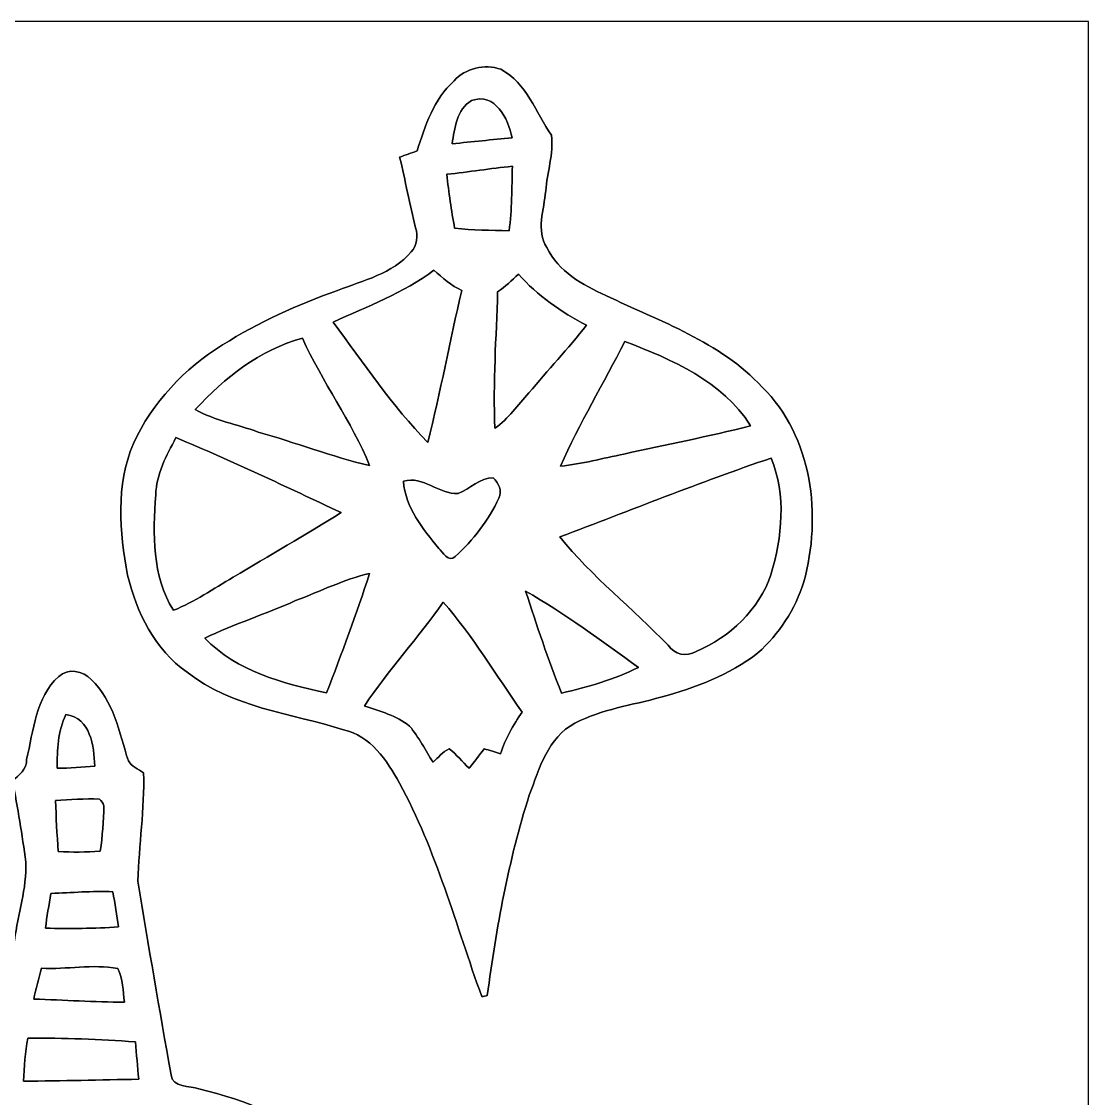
# Model space of a CAD drawing. Header units: centimetres. Extents: x -16.8 to 16.8, y -16.7 to 16.7.
# Drawn here: x 2.34 to 16.77, y 2.1 to 16.67 of the extents above; entities that cross this region are included whole.
import ezdxf

# ---------------------------------------------------------------- set-up
doc = ezdxf.new("R2010")
doc.units = ezdxf.units.CM
doc.header["$MEASUREMENT"] = 0
doc.layers.add('Layer 1', color=7, linetype='Continuous')

msp = doc.modelspace()

# ---------------------------------------------------------------- linework, layer by layer
at = {"layer": 'Layer 1', "color": 7}
for points, knots in [([(-16.77458, 16.66875), (-16.77458, 16.66875), (16.77458, 16.66875), (16.77458, 16.66875), (16.77458, 16.66875), (16.77458, 16.66875), (16.77458, -16.66875), (16.77458, -16.66875), (16.77458, -16.66875), (16.77458, -16.66875), (-16.77458, -16.66875), (-16.77458, -16.66875), (-16.77458, -16.66875), (-16.77458, -16.66875), (-16.77458, 16.66875), (-16.77458, 16.66875), (-16.77458, 16.66875), (-16.77458, 16.66875), (-16.77458, 16.66875), (-16.77458, 16.66875)], [0, 0, 0, 0, 0.16666667, 0.16666667, 0.16666667, 0.16666667, 0.33333333, 0.33333333, 0.33333333, 0.33333333, 0.5, 0.5, 0.5, 0.5, 0.66666667, 0.66666667, 0.66666667, 0.66666667, 1, 1, 1, 1]), ([(8.19291, 15.86653), (7.91951, 15.61924), (7.80344, 15.25799), (7.69302, 14.91862), (7.69302, 14.91862), (7.614, 14.89075), (7.53569, 14.86253), (7.45737, 14.8336), (7.45737, 14.8336), (7.53463, 14.5161), (7.59495, 14.19507), (7.67397, 13.87792), (7.67397, 13.87792), (7.70396, 13.76821), (7.69973, 13.63804), (7.61436, 13.55266), (7.61436, 13.55266), (7.3593, 13.25704), (6.9663, 13.16531), (6.61846, 13.03055), (6.61846, 13.03055), (6.07695, 12.83794), (5.55025, 12.60087), (5.06377, 12.29395), (5.06377, 12.29395), (4.54589, 11.97645), (4.10986, 11.51326), (3.85657, 10.95869), (3.85657, 10.95869), (3.61421, 10.39566), (3.66995, 9.76489), (3.77684, 9.17716), (3.77684, 9.17716), (3.90172, 8.67375), (4.14549, 8.16892), (4.58294, 7.86589), (4.58294, 7.86589), (5.18866, 7.38399), (5.98382, 7.31344), (6.69713, 7.08766), (6.69713, 7.08766), (7.06367, 7.00864), (7.28557, 6.66997), (7.45666, 6.36446), (7.45666, 6.36446), (7.95373, 5.455), (8.21796, 4.44571), (8.56862, 3.47592), (8.56862, 3.47592), (8.58732, 3.48015), (8.62471, 3.48862), (8.64306, 3.49285), (8.64306, 3.49285), (8.76476, 4.40761), (8.93022, 5.32165), (9.21103, 6.20219), (9.21103, 6.20219), (9.34685, 6.56061), (9.46221, 6.98394), (9.82909, 7.17621), (9.82909, 7.17621), (10.18999, 7.36529), (10.60274, 7.41821), (10.99114, 7.52792), (10.99114, 7.52792), (11.45399, 7.65739), (11.9193, 7.82426), (12.30101, 8.12553), (12.30101, 8.12553), (12.59134, 8.38024), (12.80866, 8.71926), (12.92542, 9.0872), (12.92542, 9.0872), (13.16708, 9.97867), (13.04572, 11.05182), (12.35957, 11.72422), (12.35957, 11.72422), (11.79089, 12.33734), (10.98162, 12.60969), (10.24678, 12.96211), (10.24678, 12.96211), (9.93175, 13.10464), (9.60579, 13.28632), (9.44809, 13.61122), (9.44809, 13.61122), (9.30134, 13.84335), (9.41141, 14.12487), (9.43328, 14.37605), (9.43328, 14.37605), (9.45092, 14.62581), (9.5444, 14.88087), (9.51089, 15.12958), (9.51089, 15.12958), (9.29781, 15.4372), (9.17681, 15.83831), (8.82544, 16.02246), (8.82544, 16.02246), (8.60848, 16.10148), (8.34849, 16.03692), (8.19291, 15.86653), (8.19291, 15.86653), (8.19291, 15.86653), (8.19291, 15.86653), (8.19291, 15.86653)], [0, 0, 0, 0, 0.03703704, 0.03703704, 0.03703704, 0.03703704, 0.07407407, 0.07407407, 0.07407407, 0.07407407, 0.11111111, 0.11111111, 0.11111111, 0.11111111, 0.14814815, 0.14814815, 0.14814815, 0.14814815, 0.18518519, 0.18518519, 0.18518519, 0.18518519, 0.22222222, 0.22222222, 0.22222222, 0.22222222, 0.25925926, 0.25925926, 0.25925926, 0.25925926, 0.2962963, 0.2962963, 0.2962963, 0.2962963, 0.33333333, 0.33333333, 0.33333333, 0.33333333, 0.37037037, 0.37037037, 0.37037037, 0.37037037, 0.40740741, 0.40740741, 0.40740741, 0.40740741, 0.44444444, 0.44444444, 0.44444444, 0.44444444, 0.48148148, 0.48148148, 0.48148148, 0.48148148, 0.51851852, 0.51851852, 0.51851852, 0.51851852, 0.55555556, 0.55555556, 0.55555556, 0.55555556, 0.59259259, 0.59259259, 0.59259259, 0.59259259, 0.62962963, 0.62962963, 0.62962963, 0.62962963, 0.66666667, 0.66666667, 0.66666667, 0.66666667, 0.7037037, 0.7037037, 0.7037037, 0.7037037, 0.74074074, 0.74074074, 0.74074074, 0.74074074, 0.77777778, 0.77777778, 0.77777778, 0.77777778, 0.81481481, 0.81481481, 0.81481481, 0.81481481, 0.85185185, 0.85185185, 0.85185185, 0.85185185, 0.88888889, 0.88888889, 0.88888889, 0.88888889, 0.92592593, 0.92592593, 0.92592593, 0.92592593, 1, 1, 1, 1]), ([(8.42892, 15.59877), (8.75347, 15.71449), (8.92457, 15.35501), (8.97925, 15.09642), (8.97925, 15.09642), (8.70832, 15.07172), (8.4388, 15.04103), (8.16822, 15.01493), (8.16822, 15.01493), (8.20208, 15.21954), (8.23066, 15.48236), (8.42892, 15.59877)], [0, 0, 0, 0, 0.25, 0.25, 0.25, 0.25, 0.5, 0.5, 0.5, 0.5, 1, 1, 1, 1]), ([(8.09731, 14.60218), (8.39294, 14.63428), (8.68715, 14.68085), (8.98313, 14.70977), (8.98313, 14.70977), (8.97361, 14.41909), (8.97784, 14.12593), (8.93833, 13.837), (8.93833, 13.837), (8.69209, 13.84653), (8.4455, 13.843), (8.20102, 13.87193), (8.20102, 13.87193), (8.15799, 14.11429), (8.11918, 14.35735), (8.09731, 14.60218)], [0, 0, 0, 0, 0.2, 0.2, 0.2, 0.2, 0.4, 0.4, 0.4, 0.4, 0.6, 0.6, 0.6, 0.6, 1, 1, 1, 1]), ([(7.92021, 13.30325), (8.03839, 13.2013), (8.15552, 13.09476), (8.30016, 13.02949), (8.30016, 13.02949), (8.13329, 12.34722), (8.01123, 11.65472), (7.83872, 10.97421), (7.83872, 10.97421), (7.35365, 11.46704), (6.97018, 12.04771), (6.5592, 12.60087), (6.5592, 12.60087), (7.02134, 12.81818), (7.50887, 12.9921), (7.92021, 13.30325)], [0, 0, 0, 0, 0.2, 0.2, 0.2, 0.2, 0.4, 0.4, 0.4, 0.4, 0.6, 0.6, 0.6, 0.6, 1, 1, 1, 1]), ([(8.78276, 13.01044), (8.88294, 13.08312), (8.97643, 13.16426), (9.06392, 13.25174), (9.06392, 13.25174), (9.3218, 12.9607), (9.64212, 12.73845), (9.98467, 12.55924), (9.98467, 12.55924), (9.73808, 12.24351), (9.46185, 11.95176), (9.20609, 11.64343), (9.20609, 11.64343), (9.05757, 11.48045), (8.92704, 11.297), (8.74712, 11.16612), (8.74712, 11.16612), (8.71749, 11.78137), (8.76582, 12.39591), (8.78276, 13.01044)], [0, 0, 0, 0, 0.16666667, 0.16666667, 0.16666667, 0.16666667, 0.33333333, 0.33333333, 0.33333333, 0.33333333, 0.5, 0.5, 0.5, 0.5, 0.66666667, 0.66666667, 0.66666667, 0.66666667, 1, 1, 1, 1]), ([(4.69336, 11.41871), (5.08988, 11.8491), (5.56754, 12.22834), (6.14151, 12.38426), (6.14151, 12.38426), (6.41032, 11.79124), (6.8072, 11.26525), (7.05132, 10.66059), (7.05132, 10.66059), (6.54085, 10.78371), (6.04837, 10.96962), (5.54426, 11.11532), (5.54426, 11.11532), (5.26203, 11.21939), (4.95794, 11.2709), (4.69336, 11.41871)], [0, 0, 0, 0, 0.2, 0.2, 0.2, 0.2, 0.4, 0.4, 0.4, 0.4, 0.6, 0.6, 0.6, 0.6, 1, 1, 1, 1]), ([(10.50361, 12.34017), (11.14319, 12.09534), (11.82088, 11.8043), (12.20435, 11.20105), (12.20435, 11.20105), (11.6392, 11.04935), (11.06135, 10.95057), (10.49196, 10.81687), (10.49196, 10.81687), (10.20621, 10.76007), (9.92329, 10.68141), (9.6326, 10.65318), (9.6326, 10.65318), (9.88977, 11.23139), (10.21715, 11.77607), (10.50361, 12.34017)], [0, 0, 0, 0, 0.2, 0.2, 0.2, 0.2, 0.4, 0.4, 0.4, 0.4, 0.6, 0.6, 0.6, 0.6, 1, 1, 1, 1]), ([(4.43195, 11.03912), (5.18619, 10.7248), (5.92631, 10.37414), (6.66538, 10.02489), (6.66538, 10.02489), (6.1849, 9.72397), (5.69348, 9.44069), (5.20735, 9.14929), (5.20735, 9.14929), (4.93818, 8.99936), (4.68665, 8.81415), (4.39737, 8.70373), (4.39737, 8.70373), (4.10845, 9.16869), (4.11974, 9.73772), (4.15925, 10.26407), (4.15925, 10.26407), (4.16489, 10.54559), (4.30177, 10.79747), (4.43195, 11.03912)], [0, 0, 0, 0, 0.16666667, 0.16666667, 0.16666667, 0.16666667, 0.33333333, 0.33333333, 0.33333333, 0.33333333, 0.5, 0.5, 0.5, 0.5, 0.66666667, 0.66666667, 0.66666667, 0.66666667, 1, 1, 1, 1]), ([(9.62484, 9.6968), (10.57663, 10.05381), (11.52031, 10.43552), (12.48234, 10.7629), (12.48234, 10.7629), (12.68659, 10.26054), (12.63403, 9.69327), (12.47951, 9.18457), (12.47951, 9.18457), (12.31865, 8.70797), (11.92318, 8.34249), (11.46845, 8.14599), (11.46845, 8.14599), (11.33616, 8.06909), (11.17917, 8.10366), (11.08816, 8.22995), (11.08816, 8.22995), (10.61085, 8.72913), (10.05734, 9.15494), (9.62484, 9.6968)], [0, 0, 0, 0, 0.16666667, 0.16666667, 0.16666667, 0.16666667, 0.33333333, 0.33333333, 0.33333333, 0.33333333, 0.5, 0.5, 0.5, 0.5, 0.66666667, 0.66666667, 0.66666667, 0.66666667, 1, 1, 1, 1]), ([(7.50887, 10.44928), (7.77769, 10.52936), (7.98583, 10.26901), (8.249, 10.28347), (8.249, 10.28347), (8.40952, 10.34627), (8.54216, 10.49443), (8.72384, 10.49584), (8.72384, 10.49584), (8.79581, 10.42741), (8.84802, 10.31557), (8.79757, 10.21997), (8.79757, 10.21997), (8.66069, 9.91941), (8.45256, 9.65059), (8.20808, 9.42975), (8.20808, 9.42975), (8.12941, 9.34085), (8.02957, 9.49678), (7.98865, 9.54017), (7.98865, 9.54017), (7.76817, 9.8044), (7.5371, 10.09156), (7.50887, 10.44928)], [0, 0, 0, 0, 0.14285714, 0.14285714, 0.14285714, 0.14285714, 0.28571429, 0.28571429, 0.28571429, 0.28571429, 0.42857143, 0.42857143, 0.42857143, 0.42857143, 0.57142857, 0.57142857, 0.57142857, 0.57142857, 0.71428571, 0.71428571, 0.71428571, 0.71428571, 1, 1, 1, 1]), ([(6.0512, 8.83391), (6.38316, 8.95985), (6.70348, 9.12036), (7.05097, 9.2015), (7.05097, 9.2015), (6.8774, 8.65576), (6.67279, 8.12059), (6.4703, 7.58507), (6.4703, 7.58507), (5.8801, 7.71066), (5.25462, 7.87823), (4.82071, 8.32591), (4.82071, 8.32591), (5.22252, 8.515), (5.64444, 8.65646), (6.0512, 8.83391)], [0, 0, 0, 0, 0.2, 0.2, 0.2, 0.2, 0.4, 0.4, 0.4, 0.4, 0.6, 0.6, 0.6, 0.6, 1, 1, 1, 1]), ([(9.16129, 8.96408), (9.69574, 8.65928), (10.18857, 8.2871), (10.68917, 7.92974), (10.68917, 7.92974), (10.35861, 7.76781), (10.00548, 7.66198), (9.64671, 7.58366), (9.64671, 7.58366), (9.46714, 8.03734), (9.31122, 8.50018), (9.16129, 8.96408)], [0, 0, 0, 0, 0.25, 0.25, 0.25, 0.25, 0.5, 0.5, 0.5, 0.5, 1, 1, 1, 1]), ([(8.04792, 8.81486), (8.44726, 8.35166), (8.76441, 7.82673), (9.11472, 7.32684), (9.11472, 7.32684), (8.99336, 7.15151), (8.88859, 6.96348), (8.8205, 6.76063), (8.8205, 6.76063), (8.74783, 6.78427), (8.67516, 6.80791), (8.60249, 6.83013), (8.60249, 6.83013), (8.53475, 6.74158), (8.46702, 6.65268), (8.39787, 6.56519), (8.39787, 6.56519), (8.30615, 6.65339), (8.22642, 6.75287), (8.12659, 6.83084), (8.12659, 6.83084), (8.04227, 6.78462), (7.97701, 6.71301), (7.90892, 6.64704), (7.90892, 6.64704), (7.80838, 6.81249), (7.71631, 6.98571), (7.59319, 7.13493), (7.59319, 7.13493), (7.41715, 7.27851), (7.19173, 7.33884), (6.98077, 7.40833), (6.98077, 7.40833), (7.30673, 7.89869), (7.70961, 8.33296), (8.04792, 8.81486)], [0, 0, 0, 0, 0.1, 0.1, 0.1, 0.1, 0.2, 0.2, 0.2, 0.2, 0.3, 0.3, 0.3, 0.3, 0.4, 0.4, 0.4, 0.4, 0.5, 0.5, 0.5, 0.5, 0.6, 0.6, 0.6, 0.6, 0.7, 0.7, 0.7, 0.7, 0.8, 0.8, 0.8, 0.8, 1, 1, 1, 1]), ([(2.84692, 7.80697), (2.53224, 7.52193), (2.50578, 7.07355), (2.41229, 6.68655), (2.41229, 6.68655), (2.41759, 6.54861), (2.3054, 6.47594), (2.22074, 6.39374), (2.22074, 6.39374), (2.29341, 6.03038), (2.35126, 5.6642), (2.40136, 5.29731), (2.40136, 5.29731), (2.41371, 4.93818), (2.29835, 4.59246), (2.2479, 4.24004), (2.2479, 4.24004), (2.11843, 3.59481), (2.02494, 2.94323), (1.90253, 2.29694), (1.90253, 2.29694), (1.88948, 2.21933), (1.85596, 2.13395), (1.76953, 2.11667), (1.76953, 2.11667), (1.03187, 1.91064), (0.21837, 1.80799), (-0.39934, 1.31692), (-0.39934, 1.31692), (-1.05445, 0.56621), (-1.25342, -0.55704), (-0.93169, -1.49613), (-0.93169, -1.49613), (-0.51823, -2.47932), (0.5401, -3.11115), (1.59385, -3.10374), (1.59385, -3.10374), (1.64994, -3.1048), (1.73426, -3.1242), (1.73531, -3.1937), (1.73531, -3.1937), (1.76565, -3.92606), (1.81822, -4.66019), (1.95439, -5.38162), (1.95439, -5.38162), (2.06022, -5.92914), (2.21368, -6.48547), (2.54917, -6.9409), (2.54917, -6.9409), (2.75696, -7.17621), (3.08257, -7.37341), (3.40431, -7.24958), (3.40431, -7.24958), (3.74862, -7.09789), (3.90631, -6.7243), (4.0319, -6.39304), (4.0319, -6.39304), (4.32717, -5.43877), (4.3882, -4.43089), (4.39526, -3.43782), (4.39526, -3.43782), (4.30248, -3.23956), (4.53249, -3.18311), (4.65808, -3.17288), (4.65808, -3.17288), (5.20735, -3.06634), (5.7725, -2.93299), (6.23288, -2.59821), (6.23288, -2.59821), (6.40927, -2.45428), (6.54967, -2.26836), (6.64845, -2.0634), (6.64845, -2.0634), (6.90104, -1.53282), (7.02204, -0.94862), (7.06402, -0.36513), (7.06402, -0.36513), (7.05626, 0.24553), (6.95854, 0.90417), (6.51228, 1.36102), (6.51228, 1.36102), (6.02862, 1.8221), (5.38445, 2.07716), (4.74345, 2.2285), (4.74345, 2.2285), (4.62562, 2.27577), (4.38079, 2.23696), (4.36704, 2.42041), (4.36704, 2.42041), (4.20758, 3.29142), (4.06012, 4.1656), (3.9183, 5.03978), (3.9183, 5.03978), (3.931, 5.52838), (4.00826, 6.01557), (3.99521, 6.50593), (3.99521, 6.50593), (3.92324, 6.55461), (3.83081, 6.58812), (3.78813, 6.66785), (3.78813, 6.66785), (3.66324, 7.04815), (3.59092, 7.48065), (3.28683, 7.76676), (3.28683, 7.76676), (3.17676, 7.88035), (2.96686, 7.92939), (2.84692, 7.80697), (2.84692, 7.80697), (2.84692, 7.80697), (2.84692, 7.80697), (2.84692, 7.80697)], [0, 0, 0, 0, 0.03448276, 0.03448276, 0.03448276, 0.03448276, 0.06896552, 0.06896552, 0.06896552, 0.06896552, 0.10344828, 0.10344828, 0.10344828, 0.10344828, 0.13793103, 0.13793103, 0.13793103, 0.13793103, 0.17241379, 0.17241379, 0.17241379, 0.17241379, 0.20689655, 0.20689655, 0.20689655, 0.20689655, 0.24137931, 0.24137931, 0.24137931, 0.24137931, 0.27586207, 0.27586207, 0.27586207, 0.27586207, 0.31034483, 0.31034483, 0.31034483, 0.31034483, 0.34482759, 0.34482759, 0.34482759, 0.34482759, 0.37931034, 0.37931034, 0.37931034, 0.37931034, 0.4137931, 0.4137931, 0.4137931, 0.4137931, 0.44827586, 0.44827586, 0.44827586, 0.44827586, 0.48275862, 0.48275862, 0.48275862, 0.48275862, 0.51724138, 0.51724138, 0.51724138, 0.51724138, 0.55172414, 0.55172414, 0.55172414, 0.55172414, 0.5862069, 0.5862069, 0.5862069, 0.5862069, 0.62068966, 0.62068966, 0.62068966, 0.62068966, 0.65517241, 0.65517241, 0.65517241, 0.65517241, 0.68965517, 0.68965517, 0.68965517, 0.68965517, 0.72413793, 0.72413793, 0.72413793, 0.72413793, 0.75862069, 0.75862069, 0.75862069, 0.75862069, 0.79310345, 0.79310345, 0.79310345, 0.79310345, 0.82758621, 0.82758621, 0.82758621, 0.82758621, 0.86206897, 0.86206897, 0.86206897, 0.86206897, 0.89655172, 0.89655172, 0.89655172, 0.89655172, 0.93103448, 0.93103448, 0.93103448, 0.93103448, 1, 1, 1, 1]), ([(2.94322, 7.29227), (3.27907, 7.245), (3.32246, 6.86506), (3.33446, 6.59518), (3.33446, 6.59518), (3.16477, 6.58283), (2.99579, 6.56414), (2.82575, 6.56766), (2.82575, 6.56766), (2.8254, 6.81355), (2.83139, 7.0679), (2.94322, 7.29227)], [0, 0, 0, 0, 0.25, 0.25, 0.25, 0.25, 0.5, 0.5, 0.5, 0.5, 1, 1, 1, 1]), ([(2.80211, 6.13128), (3.00002, 6.14433), (3.19828, 6.15668), (3.3976, 6.14892), (3.3976, 6.14892), (3.42159, 6.12387), (3.45405, 6.09706), (3.45581, 6.05896), (3.45581, 6.05896), (3.45299, 5.85294), (3.43994, 5.64621), (3.40678, 5.44266), (3.40678, 5.44266), (3.21804, 5.43207), (3.02824, 5.42749), (2.83951, 5.44054), (2.83951, 5.44054), (2.82257, 5.67055), (2.81234, 5.90127), (2.80211, 6.13128)], [0, 0, 0, 0, 0.16666667, 0.16666667, 0.16666667, 0.16666667, 0.33333333, 0.33333333, 0.33333333, 0.33333333, 0.5, 0.5, 0.5, 0.5, 0.66666667, 0.66666667, 0.66666667, 0.66666667, 1, 1, 1, 1]), ([(2.74108, 4.87292), (3.01978, 4.88139), (3.29953, 4.9089), (3.57893, 4.89514), (3.57893, 4.89514), (3.60539, 4.73639), (3.63255, 4.57764), (3.65689, 4.41854), (3.65689, 4.41854), (3.32705, 4.39808), (2.99649, 4.39455), (2.66665, 4.40161), (2.66665, 4.40161), (2.68781, 4.55965), (2.71216, 4.71664), (2.74108, 4.87292)], [0, 0, 0, 0, 0.2, 0.2, 0.2, 0.2, 0.4, 0.4, 0.4, 0.4, 0.6, 0.6, 0.6, 0.6, 1, 1, 1, 1]), ([(2.61197, 3.86186), (2.95381, 3.84104), (3.30588, 3.92042), (3.64419, 3.85621), (3.64419, 3.85621), (3.71934, 3.71757), (3.71087, 3.55318), (3.73627, 3.40078), (3.73627, 3.40078), (3.32634, 3.40607), (2.91712, 3.42688), (2.50825, 3.44417), (2.50825, 3.44417), (2.54176, 3.58387), (2.57457, 3.72322), (2.61197, 3.86186)], [0, 0, 0, 0, 0.2, 0.2, 0.2, 0.2, 0.4, 0.4, 0.4, 0.4, 0.6, 0.6, 0.6, 0.6, 1, 1, 1, 1]), ([(2.42852, 2.91641), (2.91359, 2.9143), (3.39901, 2.90195), (3.88267, 2.86456), (3.88267, 2.86456), (3.89678, 2.69663), (3.91513, 2.52801), (3.92783, 2.35938), (3.92783, 2.35938), (3.40819, 2.34879), (2.8889, 2.3368), (2.36961, 2.33186), (2.36961, 2.33186), (2.38231, 2.52765), (2.38831, 2.72415), (2.42852, 2.91641)], [0, 0, 0, 0, 0.2, 0.2, 0.2, 0.2, 0.4, 0.4, 0.4, 0.4, 0.6, 0.6, 0.6, 0.6, 1, 1, 1, 1])]:
    msp.add_open_spline(points, degree=3, knots=knots, dxfattribs=at)
at = {"layer": 'Layer 1', "color": 251}
for points, knots in [([(8.19291, 15.86653), (8.34849, 16.03692), (8.60848, 16.10148), (8.82544, 16.02246), (8.82544, 16.02246), (9.17681, 15.83831), (9.29781, 15.4372), (9.51089, 15.12958), (9.51089, 15.12958), (9.5444, 14.88087), (9.45092, 14.62581), (9.43328, 14.37605), (9.43328, 14.37605), (9.41141, 14.12487), (9.30134, 13.84335), (9.44809, 13.61122), (9.44809, 13.61122), (9.60579, 13.28632), (9.93175, 13.10464), (10.24678, 12.96211), (10.24678, 12.96211), (10.98162, 12.60969), (11.79089, 12.33734), (12.35957, 11.72422), (12.35957, 11.72422), (13.04572, 11.05182), (13.16708, 9.97867), (12.92542, 9.0872), (12.92542, 9.0872), (12.80866, 8.71926), (12.59134, 8.38024), (12.30101, 8.12553), (12.30101, 8.12553), (11.9193, 7.82426), (11.45399, 7.65739), (10.99114, 7.52792), (10.99114, 7.52792), (10.60274, 7.41821), (10.18999, 7.36529), (9.82909, 7.17621), (9.82909, 7.17621), (9.46221, 6.98394), (9.34685, 6.56061), (9.21103, 6.20219), (9.21103, 6.20219), (8.93022, 5.32165), (8.76476, 4.40761), (8.64306, 3.49285), (8.64306, 3.49285), (8.62471, 3.48862), (8.58732, 3.48015), (8.56862, 3.47592), (8.56862, 3.47592), (8.21796, 4.44571), (7.95373, 5.455), (7.45666, 6.36446), (7.45666, 6.36446), (7.28557, 6.66997), (7.06367, 7.00864), (6.69713, 7.08766), (6.69713, 7.08766), (5.98382, 7.31344), (5.18866, 7.38399), (4.58294, 7.86589), (4.58294, 7.86589), (4.14549, 8.16892), (3.90172, 8.67375), (3.77684, 9.17716), (3.77684, 9.17716), (3.66995, 9.76489), (3.61421, 10.39566), (3.85657, 10.95869), (3.85657, 10.95869), (4.10986, 11.51326), (4.54589, 11.97645), (5.06377, 12.29395), (5.06377, 12.29395), (5.55025, 12.60087), (6.07695, 12.83794), (6.61846, 13.03055), (6.61846, 13.03055), (6.9663, 13.16531), (7.3593, 13.25704), (7.61436, 13.55266), (7.61436, 13.55266), (7.69973, 13.63804), (7.70396, 13.76821), (7.67397, 13.87792), (7.67397, 13.87792), (7.59495, 14.19507), (7.53463, 14.5161), (7.45737, 14.8336), (7.45737, 14.8336), (7.53569, 14.86253), (7.614, 14.89075), (7.69302, 14.91862), (7.69302, 14.91862), (7.80344, 15.25799), (7.91951, 15.61924), (8.19291, 15.86653), (8.19291, 15.86653), (8.19291, 15.86653), (8.19291, 15.86653), (8.19291, 15.86653)], [0, 0, 0, 0, 0.03703704, 0.03703704, 0.03703704, 0.03703704, 0.07407407, 0.07407407, 0.07407407, 0.07407407, 0.11111111, 0.11111111, 0.11111111, 0.11111111, 0.14814815, 0.14814815, 0.14814815, 0.14814815, 0.18518519, 0.18518519, 0.18518519, 0.18518519, 0.22222222, 0.22222222, 0.22222222, 0.22222222, 0.25925926, 0.25925926, 0.25925926, 0.25925926, 0.2962963, 0.2962963, 0.2962963, 0.2962963, 0.33333333, 0.33333333, 0.33333333, 0.33333333, 0.37037037, 0.37037037, 0.37037037, 0.37037037, 0.40740741, 0.40740741, 0.40740741, 0.40740741, 0.44444444, 0.44444444, 0.44444444, 0.44444444, 0.48148148, 0.48148148, 0.48148148, 0.48148148, 0.51851852, 0.51851852, 0.51851852, 0.51851852, 0.55555556, 0.55555556, 0.55555556, 0.55555556, 0.59259259, 0.59259259, 0.59259259, 0.59259259, 0.62962963, 0.62962963, 0.62962963, 0.62962963, 0.66666667, 0.66666667, 0.66666667, 0.66666667, 0.7037037, 0.7037037, 0.7037037, 0.7037037, 0.74074074, 0.74074074, 0.74074074, 0.74074074, 0.77777778, 0.77777778, 0.77777778, 0.77777778, 0.81481481, 0.81481481, 0.81481481, 0.81481481, 0.85185185, 0.85185185, 0.85185185, 0.85185185, 0.88888889, 0.88888889, 0.88888889, 0.88888889, 0.92592593, 0.92592593, 0.92592593, 0.92592593, 1, 1, 1, 1]), ([(8.42892, 15.59877), (8.23066, 15.48236), (8.20208, 15.21954), (8.16822, 15.01493), (8.16822, 15.01493), (8.4388, 15.04103), (8.70832, 15.07172), (8.97925, 15.09642), (8.97925, 15.09642), (8.92457, 15.35501), (8.75347, 15.71449), (8.42892, 15.59877), (8.42892, 15.59877), (8.42892, 15.59877), (8.42892, 15.59877), (8.42892, 15.59877)], [0, 0, 0, 0, 0.2, 0.2, 0.2, 0.2, 0.4, 0.4, 0.4, 0.4, 0.6, 0.6, 0.6, 0.6, 1, 1, 1, 1]), ([(8.09731, 14.60218), (8.11918, 14.35735), (8.15799, 14.11429), (8.20102, 13.87193), (8.20102, 13.87193), (8.4455, 13.843), (8.69209, 13.84653), (8.93833, 13.837), (8.93833, 13.837), (8.97784, 14.12593), (8.97361, 14.41909), (8.98313, 14.70977), (8.98313, 14.70977), (8.68715, 14.68085), (8.39294, 14.63428), (8.09731, 14.60218), (8.09731, 14.60218), (8.09731, 14.60218), (8.09731, 14.60218), (8.09731, 14.60218)], [0, 0, 0, 0, 0.16666667, 0.16666667, 0.16666667, 0.16666667, 0.33333333, 0.33333333, 0.33333333, 0.33333333, 0.5, 0.5, 0.5, 0.5, 0.66666667, 0.66666667, 0.66666667, 0.66666667, 1, 1, 1, 1]), ([(7.92021, 13.30325), (7.50887, 12.9921), (7.02134, 12.81818), (6.5592, 12.60087), (6.5592, 12.60087), (6.97018, 12.04771), (7.35365, 11.46704), (7.83872, 10.97421), (7.83872, 10.97421), (8.01123, 11.65472), (8.13329, 12.34722), (8.30016, 13.02949), (8.30016, 13.02949), (8.15552, 13.09476), (8.03839, 13.2013), (7.92021, 13.30325), (7.92021, 13.30325), (7.92021, 13.30325), (7.92021, 13.30325), (7.92021, 13.30325)], [0, 0, 0, 0, 0.16666667, 0.16666667, 0.16666667, 0.16666667, 0.33333333, 0.33333333, 0.33333333, 0.33333333, 0.5, 0.5, 0.5, 0.5, 0.66666667, 0.66666667, 0.66666667, 0.66666667, 1, 1, 1, 1]), ([(8.78276, 13.01044), (8.76582, 12.39591), (8.71749, 11.78137), (8.74712, 11.16612), (8.74712, 11.16612), (8.92704, 11.297), (9.05757, 11.48045), (9.20609, 11.64343), (9.20609, 11.64343), (9.46185, 11.95176), (9.73808, 12.24351), (9.98467, 12.55924), (9.98467, 12.55924), (9.64212, 12.73845), (9.3218, 12.9607), (9.06392, 13.25174), (9.06392, 13.25174), (8.97643, 13.16426), (8.88294, 13.08312), (8.78276, 13.01044), (8.78276, 13.01044), (8.78276, 13.01044), (8.78276, 13.01044), (8.78276, 13.01044)], [0, 0, 0, 0, 0.14285714, 0.14285714, 0.14285714, 0.14285714, 0.28571429, 0.28571429, 0.28571429, 0.28571429, 0.42857143, 0.42857143, 0.42857143, 0.42857143, 0.57142857, 0.57142857, 0.57142857, 0.57142857, 0.71428571, 0.71428571, 0.71428571, 0.71428571, 1, 1, 1, 1]), ([(4.69336, 11.41871), (4.95794, 11.2709), (5.26203, 11.21939), (5.54426, 11.11532), (5.54426, 11.11532), (6.04837, 10.96962), (6.54085, 10.78371), (7.05132, 10.66059), (7.05132, 10.66059), (6.8072, 11.26525), (6.41032, 11.79124), (6.14151, 12.38426), (6.14151, 12.38426), (5.56754, 12.22834), (5.08988, 11.8491), (4.69336, 11.41871), (4.69336, 11.41871), (4.69336, 11.41871), (4.69336, 11.41871), (4.69336, 11.41871)], [0, 0, 0, 0, 0.16666667, 0.16666667, 0.16666667, 0.16666667, 0.33333333, 0.33333333, 0.33333333, 0.33333333, 0.5, 0.5, 0.5, 0.5, 0.66666667, 0.66666667, 0.66666667, 0.66666667, 1, 1, 1, 1]), ([(10.50361, 12.34017), (10.21715, 11.77607), (9.88977, 11.23139), (9.6326, 10.65318), (9.6326, 10.65318), (9.92329, 10.68141), (10.20621, 10.76007), (10.49196, 10.81687), (10.49196, 10.81687), (11.06135, 10.95057), (11.6392, 11.04935), (12.20435, 11.20105), (12.20435, 11.20105), (11.82088, 11.8043), (11.14319, 12.09534), (10.50361, 12.34017), (10.50361, 12.34017), (10.50361, 12.34017), (10.50361, 12.34017), (10.50361, 12.34017)], [0, 0, 0, 0, 0.16666667, 0.16666667, 0.16666667, 0.16666667, 0.33333333, 0.33333333, 0.33333333, 0.33333333, 0.5, 0.5, 0.5, 0.5, 0.66666667, 0.66666667, 0.66666667, 0.66666667, 1, 1, 1, 1]), ([(4.43195, 11.03912), (4.30177, 10.79747), (4.16489, 10.54559), (4.15925, 10.26407), (4.15925, 10.26407), (4.11974, 9.73772), (4.10845, 9.16869), (4.39737, 8.70373), (4.39737, 8.70373), (4.68665, 8.81415), (4.93818, 8.99936), (5.20735, 9.14929), (5.20735, 9.14929), (5.69348, 9.44069), (6.1849, 9.72397), (6.66538, 10.02489), (6.66538, 10.02489), (5.92631, 10.37414), (5.18619, 10.7248), (4.43195, 11.03912), (4.43195, 11.03912), (4.43195, 11.03912), (4.43195, 11.03912), (4.43195, 11.03912)], [0, 0, 0, 0, 0.14285714, 0.14285714, 0.14285714, 0.14285714, 0.28571429, 0.28571429, 0.28571429, 0.28571429, 0.42857143, 0.42857143, 0.42857143, 0.42857143, 0.57142857, 0.57142857, 0.57142857, 0.57142857, 0.71428571, 0.71428571, 0.71428571, 0.71428571, 1, 1, 1, 1]), ([(9.62484, 9.6968), (10.05734, 9.15494), (10.61085, 8.72913), (11.08816, 8.22995), (11.08816, 8.22995), (11.17917, 8.10366), (11.33616, 8.06909), (11.46845, 8.14599), (11.46845, 8.14599), (11.92318, 8.34249), (12.31865, 8.70797), (12.47951, 9.18457), (12.47951, 9.18457), (12.63403, 9.69327), (12.68659, 10.26054), (12.48234, 10.7629), (12.48234, 10.7629), (11.52031, 10.43552), (10.57663, 10.05381), (9.62484, 9.6968), (9.62484, 9.6968), (9.62484, 9.6968), (9.62484, 9.6968), (9.62484, 9.6968)], [0, 0, 0, 0, 0.14285714, 0.14285714, 0.14285714, 0.14285714, 0.28571429, 0.28571429, 0.28571429, 0.28571429, 0.42857143, 0.42857143, 0.42857143, 0.42857143, 0.57142857, 0.57142857, 0.57142857, 0.57142857, 0.71428571, 0.71428571, 0.71428571, 0.71428571, 1, 1, 1, 1]), ([(7.50887, 10.44928), (7.5371, 10.09156), (7.76817, 9.8044), (7.98865, 9.54017), (7.98865, 9.54017), (8.02957, 9.49678), (8.12941, 9.34085), (8.20808, 9.42975), (8.20808, 9.42975), (8.45256, 9.65059), (8.66069, 9.91941), (8.79757, 10.21997), (8.79757, 10.21997), (8.84802, 10.31557), (8.79581, 10.42741), (8.72384, 10.49584), (8.72384, 10.49584), (8.54216, 10.49443), (8.40952, 10.34627), (8.249, 10.28347), (8.249, 10.28347), (7.98583, 10.26901), (7.77769, 10.52936), (7.50887, 10.44928), (7.50887, 10.44928), (7.50887, 10.44928), (7.50887, 10.44928), (7.50887, 10.44928)], [0, 0, 0, 0, 0.125, 0.125, 0.125, 0.125, 0.25, 0.25, 0.25, 0.25, 0.375, 0.375, 0.375, 0.375, 0.5, 0.5, 0.5, 0.5, 0.625, 0.625, 0.625, 0.625, 0.75, 0.75, 0.75, 0.75, 1, 1, 1, 1]), ([(6.0512, 8.83391), (5.64444, 8.65646), (5.22252, 8.515), (4.82071, 8.32591), (4.82071, 8.32591), (5.25462, 7.87823), (5.8801, 7.71066), (6.4703, 7.58507), (6.4703, 7.58507), (6.67279, 8.12059), (6.8774, 8.65576), (7.05097, 9.2015), (7.05097, 9.2015), (6.70348, 9.12036), (6.38316, 8.95985), (6.0512, 8.83391), (6.0512, 8.83391), (6.0512, 8.83391), (6.0512, 8.83391), (6.0512, 8.83391)], [0, 0, 0, 0, 0.16666667, 0.16666667, 0.16666667, 0.16666667, 0.33333333, 0.33333333, 0.33333333, 0.33333333, 0.5, 0.5, 0.5, 0.5, 0.66666667, 0.66666667, 0.66666667, 0.66666667, 1, 1, 1, 1]), ([(9.16129, 8.96408), (9.31122, 8.50018), (9.46714, 8.03734), (9.64671, 7.58366), (9.64671, 7.58366), (10.00548, 7.66198), (10.35861, 7.76781), (10.68917, 7.92974), (10.68917, 7.92974), (10.18857, 8.2871), (9.69574, 8.65928), (9.16129, 8.96408), (9.16129, 8.96408), (9.16129, 8.96408), (9.16129, 8.96408), (9.16129, 8.96408)], [0, 0, 0, 0, 0.2, 0.2, 0.2, 0.2, 0.4, 0.4, 0.4, 0.4, 0.6, 0.6, 0.6, 0.6, 1, 1, 1, 1]), ([(8.04792, 8.81486), (7.70961, 8.33296), (7.30673, 7.89869), (6.98077, 7.40833), (6.98077, 7.40833), (7.19173, 7.33884), (7.41715, 7.27851), (7.59319, 7.13493), (7.59319, 7.13493), (7.71631, 6.98571), (7.80838, 6.81249), (7.90892, 6.64704), (7.90892, 6.64704), (7.97701, 6.71301), (8.04227, 6.78462), (8.12659, 6.83084), (8.12659, 6.83084), (8.22642, 6.75287), (8.30615, 6.65339), (8.39787, 6.56519), (8.39787, 6.56519), (8.46702, 6.65268), (8.53475, 6.74158), (8.60249, 6.83013), (8.60249, 6.83013), (8.67516, 6.80791), (8.74783, 6.78427), (8.8205, 6.76063), (8.8205, 6.76063), (8.88859, 6.96348), (8.99336, 7.15151), (9.11472, 7.32684), (9.11472, 7.32684), (8.76441, 7.82673), (8.44726, 8.35166), (8.04792, 8.81486)], [0, 0, 0, 0, 0.1, 0.1, 0.1, 0.1, 0.2, 0.2, 0.2, 0.2, 0.3, 0.3, 0.3, 0.3, 0.4, 0.4, 0.4, 0.4, 0.5, 0.5, 0.5, 0.5, 0.6, 0.6, 0.6, 0.6, 0.7, 0.7, 0.7, 0.7, 0.8, 0.8, 0.8, 0.8, 1, 1, 1, 1]), ([(2.84692, 7.80697), (2.96686, 7.92939), (3.17676, 7.88035), (3.28683, 7.76676), (3.28683, 7.76676), (3.59092, 7.48065), (3.66324, 7.04815), (3.78813, 6.66785), (3.78813, 6.66785), (3.83081, 6.58812), (3.92324, 6.55461), (3.99521, 6.50593), (3.99521, 6.50593), (4.00826, 6.01557), (3.931, 5.52838), (3.9183, 5.03978), (3.9183, 5.03978), (4.06012, 4.1656), (4.20758, 3.29142), (4.36704, 2.42041), (4.36704, 2.42041), (4.38079, 2.23696), (4.62562, 2.27577), (4.74345, 2.2285), (4.74345, 2.2285), (5.38445, 2.07716), (6.02862, 1.8221), (6.51228, 1.36102), (6.51228, 1.36102), (6.95854, 0.90417), (7.05626, 0.24553), (7.06402, -0.36513), (7.06402, -0.36513), (7.02204, -0.94862), (6.90104, -1.53282), (6.64845, -2.0634), (6.64845, -2.0634), (6.54967, -2.26836), (6.40927, -2.45428), (6.23288, -2.59821), (6.23288, -2.59821), (5.7725, -2.93299), (5.20735, -3.06634), (4.65808, -3.17288), (4.65808, -3.17288), (4.53249, -3.18311), (4.30248, -3.23956), (4.39526, -3.43782), (4.39526, -3.43782), (4.3882, -4.43089), (4.32717, -5.43877), (4.0319, -6.39304), (4.0319, -6.39304), (3.90631, -6.7243), (3.74862, -7.09789), (3.40431, -7.24958), (3.40431, -7.24958), (3.08257, -7.37341), (2.75696, -7.17621), (2.54917, -6.9409), (2.54917, -6.9409), (2.21368, -6.48547), (2.06022, -5.92914), (1.95439, -5.38162), (1.95439, -5.38162), (1.81822, -4.66019), (1.76565, -3.92606), (1.73531, -3.1937), (1.73531, -3.1937), (1.73426, -3.1242), (1.64994, -3.1048), (1.59385, -3.10374), (1.59385, -3.10374), (0.5401, -3.11115), (-0.51823, -2.47932), (-0.93169, -1.49613), (-0.93169, -1.49613), (-1.25342, -0.55704), (-1.05445, 0.56621), (-0.39934, 1.31692), (-0.39934, 1.31692), (0.21837, 1.80799), (1.03187, 1.91064), (1.76953, 2.11667), (1.76953, 2.11667), (1.85596, 2.13395), (1.88948, 2.21933), (1.90253, 2.29694), (1.90253, 2.29694), (2.02494, 2.94323), (2.11843, 3.59481), (2.2479, 4.24004), (2.2479, 4.24004), (2.29835, 4.59246), (2.41371, 4.93818), (2.40136, 5.29731), (2.40136, 5.29731), (2.35126, 5.6642), (2.29341, 6.03038), (2.22074, 6.39374), (2.22074, 6.39374), (2.3054, 6.47594), (2.41759, 6.54861), (2.41229, 6.68655), (2.41229, 6.68655), (2.50578, 7.07355), (2.53224, 7.52193), (2.84692, 7.80697), (2.84692, 7.80697), (2.84692, 7.80697), (2.84692, 7.80697), (2.84692, 7.80697)], [0, 0, 0, 0, 0.03448276, 0.03448276, 0.03448276, 0.03448276, 0.06896552, 0.06896552, 0.06896552, 0.06896552, 0.10344828, 0.10344828, 0.10344828, 0.10344828, 0.13793103, 0.13793103, 0.13793103, 0.13793103, 0.17241379, 0.17241379, 0.17241379, 0.17241379, 0.20689655, 0.20689655, 0.20689655, 0.20689655, 0.24137931, 0.24137931, 0.24137931, 0.24137931, 0.27586207, 0.27586207, 0.27586207, 0.27586207, 0.31034483, 0.31034483, 0.31034483, 0.31034483, 0.34482759, 0.34482759, 0.34482759, 0.34482759, 0.37931034, 0.37931034, 0.37931034, 0.37931034, 0.4137931, 0.4137931, 0.4137931, 0.4137931, 0.44827586, 0.44827586, 0.44827586, 0.44827586, 0.48275862, 0.48275862, 0.48275862, 0.48275862, 0.51724138, 0.51724138, 0.51724138, 0.51724138, 0.55172414, 0.55172414, 0.55172414, 0.55172414, 0.5862069, 0.5862069, 0.5862069, 0.5862069, 0.62068966, 0.62068966, 0.62068966, 0.62068966, 0.65517241, 0.65517241, 0.65517241, 0.65517241, 0.68965517, 0.68965517, 0.68965517, 0.68965517, 0.72413793, 0.72413793, 0.72413793, 0.72413793, 0.75862069, 0.75862069, 0.75862069, 0.75862069, 0.79310345, 0.79310345, 0.79310345, 0.79310345, 0.82758621, 0.82758621, 0.82758621, 0.82758621, 0.86206897, 0.86206897, 0.86206897, 0.86206897, 0.89655172, 0.89655172, 0.89655172, 0.89655172, 0.93103448, 0.93103448, 0.93103448, 0.93103448, 1, 1, 1, 1]), ([(2.94322, 7.29227), (2.83139, 7.0679), (2.8254, 6.81355), (2.82575, 6.56766), (2.82575, 6.56766), (2.99579, 6.56414), (3.16477, 6.58283), (3.33446, 6.59518), (3.33446, 6.59518), (3.32246, 6.86506), (3.27907, 7.245), (2.94322, 7.29227), (2.94322, 7.29227), (2.94322, 7.29227), (2.94322, 7.29227), (2.94322, 7.29227)], [0, 0, 0, 0, 0.2, 0.2, 0.2, 0.2, 0.4, 0.4, 0.4, 0.4, 0.6, 0.6, 0.6, 0.6, 1, 1, 1, 1]), ([(2.80211, 6.13128), (2.81234, 5.90127), (2.82257, 5.67055), (2.83951, 5.44054), (2.83951, 5.44054), (3.02824, 5.42749), (3.21804, 5.43207), (3.40678, 5.44266), (3.40678, 5.44266), (3.43994, 5.64621), (3.45299, 5.85294), (3.45581, 6.05896), (3.45581, 6.05896), (3.45405, 6.09706), (3.42159, 6.12387), (3.3976, 6.14892), (3.3976, 6.14892), (3.19828, 6.15668), (3.00002, 6.14433), (2.80211, 6.13128), (2.80211, 6.13128), (2.80211, 6.13128), (2.80211, 6.13128), (2.80211, 6.13128)], [0, 0, 0, 0, 0.14285714, 0.14285714, 0.14285714, 0.14285714, 0.28571429, 0.28571429, 0.28571429, 0.28571429, 0.42857143, 0.42857143, 0.42857143, 0.42857143, 0.57142857, 0.57142857, 0.57142857, 0.57142857, 0.71428571, 0.71428571, 0.71428571, 0.71428571, 1, 1, 1, 1]), ([(2.74108, 4.87292), (2.71216, 4.71664), (2.68781, 4.55965), (2.66665, 4.40161), (2.66665, 4.40161), (2.99649, 4.39455), (3.32705, 4.39808), (3.65689, 4.41854), (3.65689, 4.41854), (3.63255, 4.57764), (3.60539, 4.73639), (3.57893, 4.89514), (3.57893, 4.89514), (3.29953, 4.9089), (3.01978, 4.88139), (2.74108, 4.87292), (2.74108, 4.87292), (2.74108, 4.87292), (2.74108, 4.87292), (2.74108, 4.87292)], [0, 0, 0, 0, 0.16666667, 0.16666667, 0.16666667, 0.16666667, 0.33333333, 0.33333333, 0.33333333, 0.33333333, 0.5, 0.5, 0.5, 0.5, 0.66666667, 0.66666667, 0.66666667, 0.66666667, 1, 1, 1, 1]), ([(2.61197, 3.86186), (2.57457, 3.72322), (2.54176, 3.58387), (2.50825, 3.44417), (2.50825, 3.44417), (2.91712, 3.42688), (3.32634, 3.40607), (3.73627, 3.40078), (3.73627, 3.40078), (3.71087, 3.55318), (3.71934, 3.71757), (3.64419, 3.85621), (3.64419, 3.85621), (3.30588, 3.92042), (2.95381, 3.84104), (2.61197, 3.86186), (2.61197, 3.86186), (2.61197, 3.86186), (2.61197, 3.86186), (2.61197, 3.86186)], [0, 0, 0, 0, 0.16666667, 0.16666667, 0.16666667, 0.16666667, 0.33333333, 0.33333333, 0.33333333, 0.33333333, 0.5, 0.5, 0.5, 0.5, 0.66666667, 0.66666667, 0.66666667, 0.66666667, 1, 1, 1, 1]), ([(2.42852, 2.91641), (2.38831, 2.72415), (2.38231, 2.52765), (2.36961, 2.33186), (2.36961, 2.33186), (2.8889, 2.3368), (3.40819, 2.34879), (3.92783, 2.35938), (3.92783, 2.35938), (3.91513, 2.52801), (3.89678, 2.69663), (3.88267, 2.86456), (3.88267, 2.86456), (3.39901, 2.90195), (2.91359, 2.9143), (2.42852, 2.91641), (2.42852, 2.91641), (2.42852, 2.91641), (2.42852, 2.91641), (2.42852, 2.91641)], [0, 0, 0, 0, 0.16666667, 0.16666667, 0.16666667, 0.16666667, 0.33333333, 0.33333333, 0.33333333, 0.33333333, 0.5, 0.5, 0.5, 0.5, 0.66666667, 0.66666667, 0.66666667, 0.66666667, 1, 1, 1, 1])]:
    msp.add_open_spline(points, degree=3, knots=knots, dxfattribs=at)

doc.saveas('drawing.dxf')
